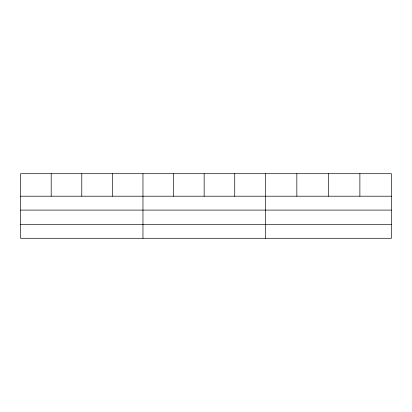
<?xml version="1.0" encoding="UTF-8"?>
<svg xmlns="http://www.w3.org/2000/svg" width="412" height="412" viewBox="0 0 412 412"><rect width="100%" height="100%" fill="white"/><g stroke="black" fill="none" stroke-linecap="round" stroke-linejoin="round"><path stroke-width="0.62" d="M391.4 210.094L391.4 173.704L20.6 173.704L20.6 238.296L391.4 238.296L391.4 210.094L20.6 210.094M20.6 196.205L391.4 196.205M20.6 224.406L391.4 224.406M359.882 173.704L359.882 196.205M328.364 173.704L328.364 196.205M296.846 173.704L296.846 196.205M265.328 173.704L265.328 238.296M234.737 173.704L234.737 196.205M204.146 173.704L204.146 196.205M173.555 173.704L173.555 196.205M142.964 173.704L142.964 238.296M112.373 173.704L112.373 196.205M81.782 173.704L81.782 196.205M51.191 173.704L51.191 196.205"/></g></svg>
